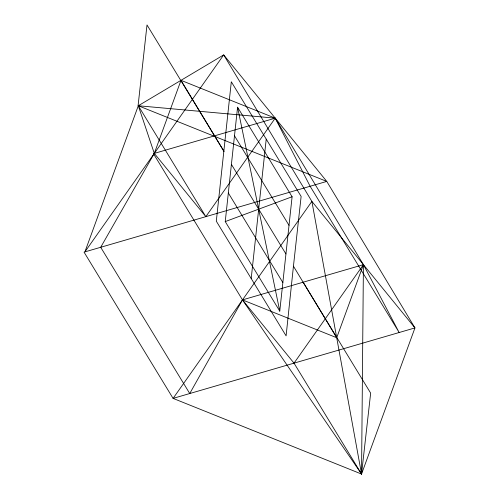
<?xml version="1.0" encoding="UTF-8"?>
<svg xmlns="http://www.w3.org/2000/svg" width="499" height="499" viewBox="0 0 499 499"><rect width="100%" height="100%" fill="white"/><g stroke="black" fill="none" stroke-linecap="round" stroke-linejoin="round"><path stroke-width="0.75" d="M153.436 153.648L242.483 299.893L361.544 474.05L363.415 264.657L275.23 118.163L181 80.333L154.297 153.399L100.698 247.286L189.745 393.53L242.483 299.893L363.415 264.657L399.156 332.515L310.116 186.27L275.23 118.163L138.31 105.751L84.899 251.889L326.77 181.418L414.956 327.912L361.544 474.05L173.084 398.389L84.044 252.138M293.443 266.198L286.102 335.871L216.304 221.176L231.311 81.786L301.128 196.45L293.443 266.198L336.713 337.729L363.415 264.657L294.023 363.147L361.544 474.05L370.657 393.125L303.136 282.222M225.242 221.587L237.574 107.198L292.102 196.756L279.771 311.145L225.242 221.587L292.102 196.756M251.203 278.523L266.223 139.115M138.073 105.819L147.005 24.95L224.007 151.422L181 80.333M84.899 251.889L223.689 54.909L326.77 181.418L138.31 105.751L223.689 54.909L311.881 201.403L414.956 327.912L173.084 398.389L311.881 201.403L361.544 474.05M205.838 216.653L275.23 118.163L154.297 153.399L138.31 105.751L205.838 216.653L154.297 153.399M336.713 337.729L242.483 299.893L294.023 363.147M234.493 135.797L289.021 225.348M231.411 164.389L285.933 253.947M228.33 192.988L282.852 282.546M237.574 107.198L279.771 311.145"/></g></svg>
